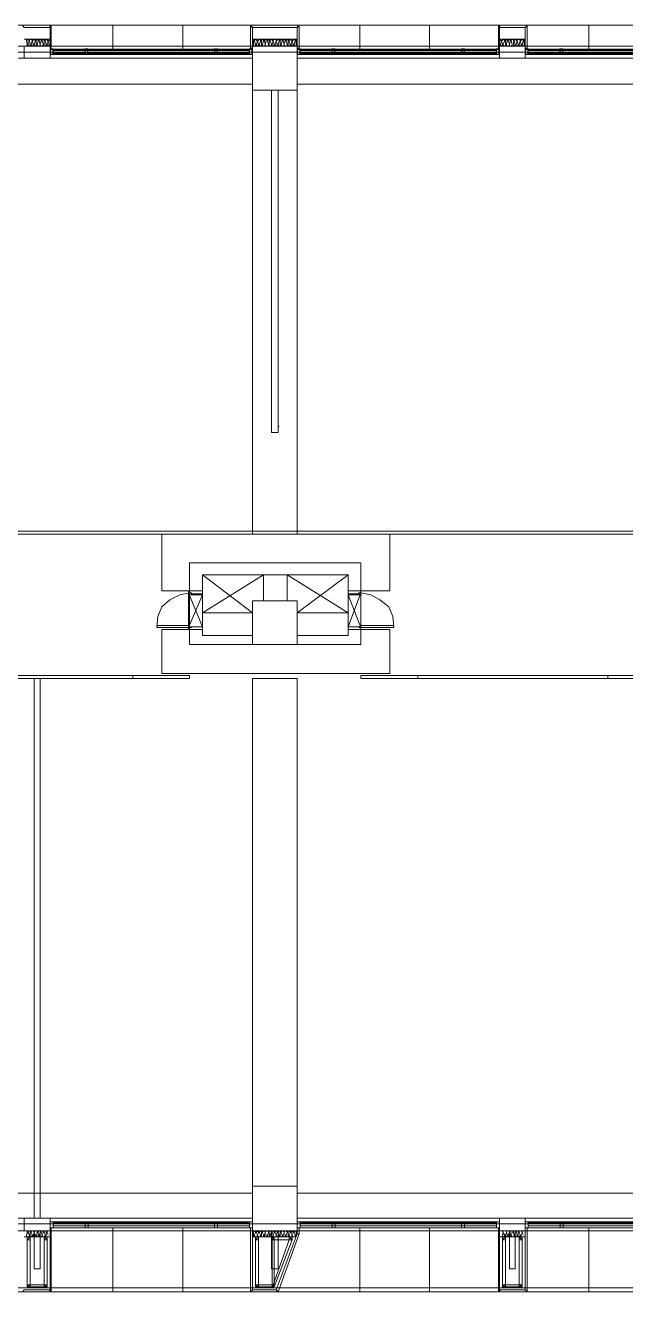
# Model space of a CAD drawing. Header units: millimetres. Extents: x -4033 to 126988, y -1911 to 106718.
# Drawn here: x 30248 to 39722, y 19410 to 39401 of the extents above; entities that cross this region are included whole.
import ezdxf

# ---------------------------------------------------------------- set-up
doc = ezdxf.new("R2010")
doc.units = ezdxf.units.MM
doc.layers.add('PDF_형상', color=7, linetype='Continuous')

msp = doc.modelspace()

# ---------------------------------------------------------------- linework, layer by layer
at = {"layer": 'PDF_형상', "lineweight": 5}
for points in [[(66300, 39401), (20158, 39401)], [(31631, 39401), (31631, 39024)], [(32731, 39401), (32731, 39024)], [(35528, 39401), (35528, 39024)], [(36628, 39401), (36628, 39024)], [(39143, 39401), (39143, 39024)], [(30232, 39181), (30641, 39181), (30625, 39165), (30609, 39149), (30594, 39165), (30578, 39181), (30562, 39165), (30562, 39149), (30578, 39102), (30578, 39086), (30562, 39071), (30546, 39071), (30546, 39086), (30546, 39102), (30546, 39149), (30546, 39165), (30531, 39181), (30515, 39165), (30515, 39149), (30531, 39102), (30531, 39086), (30515, 39071), (30499, 39071), (30484, 39086), (30484, 39102), (30499, 39149), (30499, 39165), (30484, 39181), (30468, 39165), (30468, 39149), (30484, 39102), (30484, 39086), (30468, 39071), (30452, 39071), (30436, 39086), (30436, 39102), (30452, 39149), (30452, 39165), (30436, 39181), (30421, 39165), (30421, 39149), (30421, 39102), (30421, 39086), (30421, 39071), (30405, 39071), (30389, 39086), (30389, 39102), (30405, 39149), (30405, 39165), (30389, 39181), (30374, 39165), (30358, 39149), (30358, 39165), (30326, 39181), (30311, 39165), (30311, 39149), (30326, 39102), (30326, 39086), (30311, 39071), (30295, 39071), (30295, 39086), (30295, 39102), (30295, 39149), (30295, 39165), (30279, 39181), (30264, 39165), (30264, 39149), (30279, 39102), (30279, 39086), (30264, 39071), (30248, 39071)], [(41689, 20479), (37933, 20479), (34177, 20479), (30436, 20479), (26680, 20479), (22940, 20479), (22940, 24471), (18933, 24471), (18933, 32124), (18933, 38976), (22940, 38976), (64445, 38976)], [(30641, 38976), (33831, 38976)], [(34538, 38976), (37729, 38976)], [(38137, 38976), (41343, 38976)], [(34130, 38379), (34130, 32973), (34240, 32973), (34240, 33067)], [(34240, 38379), (34240, 33067), (34255, 33067)], [(23034, 31417), (64335, 31417)], [(23034, 31370), (61931, 31370)], [(34004, 30317), (34004, 30726), (33045, 30129), (33831, 30129), (33045, 30726), (33045, 30474), (32841, 30474), (32841, 30914), (35544, 30914), (35544, 30474), (35544, 30443), (35544, 29893), (36063, 29893), (36047, 30066), (35984, 30223), (35843, 30333), (35701, 30411), (35544, 30443), (35513, 30443), (35513, 30427), (35340, 30427)], [(33045, 30726), (35340, 30726), (34538, 30129), (35340, 30129), (34381, 30726), (34381, 30317)], [(34538, 29767), (35340, 29767), (35340, 29861), (35544, 29861), (35340, 29861), (35340, 29908), (35340, 30427), (35340, 30474), (35544, 30474), (35340, 30474), (35340, 30726)], [(33045, 29908), (33045, 30427), (33045, 30474), (32841, 30474), (32841, 30443), (32684, 30411), (32527, 30333), (32401, 30223), (32338, 30066), (32322, 29893), (32841, 29893), (32872, 29893), (32872, 29908), (33045, 29908), (33045, 29861), (32841, 29861), (33045, 29861), (33045, 29767), (33831, 29767)], [(33045, 30427), (32872, 30427), (32872, 30443), (32841, 30443), (32841, 29893), (32841, 29861), (32841, 29626), (33831, 29626)], [(32841, 29924), (32322, 29924)], [(34538, 29626), (35544, 29626), (35544, 29861), (35544, 29893), (35513, 29893), (35513, 29908), (35340, 29908)], [(35544, 29924), (36063, 29924)], [(33045, 29767), (33784, 29767)], [(29446, 29138), (31945, 29138)], [(29446, 29091), (31945, 29091)], [(32401, 29170), (36000, 29170)], [(36440, 29138), (39442, 29138)], [(36440, 29091), (39442, 29091)], [(109345, 24581), (109345, 27818), (109549, 27818), (109549, 24392), (109549, 21076), (108842, 21076), (108842, 20369), (105542, 20369), (105542, 19473), (105243, 19473), (22830, 19473), (22846, 19473)], [(30342, 20966), (27026, 20966), (33831, 20966), (30546, 20966)], [(37839, 20966), (34538, 20966), (41343, 20966), (38043, 20966)], [(30641, 20573), (33831, 20573)], [(30641, 20511), (33831, 20511)], [(30641, 20479), (33831, 20479)], [(30641, 20416), (33831, 20416)], [(30688, 20495), (33784, 20495)], [(30688, 20448), (33784, 20448)], [(31631, 20416), (31631, 19410)], [(32731, 20416), (32731, 19410)], [(34538, 20511), (37729, 20511)], [(34538, 20479), (37729, 20479)], [(34538, 20416), (37729, 20416)], [(34570, 20322), (34570, 20416), (34538, 20416), (34538, 20322)], [(34585, 20495), (37681, 20495)], [(34585, 20448), (37681, 20448)], [(35528, 20416), (35528, 19410)], [(36628, 20416), (36628, 19410)], [(38137, 20511), (41343, 20511)], [(38137, 20479), (41343, 20479)], [(38137, 20416), (41343, 20416)], [(38184, 20495), (41280, 20495)], [(38184, 20448), (41280, 20448)], [(39143, 20416), (39143, 19410)], [(30232, 20275), (30641, 20275)], [(30609, 20275), (30594, 20275), (30578, 20275), (30578, 20291), (30578, 20306), (30578, 20338), (30578, 20369), (30562, 20369), (30546, 20369), (30546, 20338), (30562, 20306), (30562, 20291), (30546, 20275), (30531, 20275), (30515, 20291), (30515, 20306), (30531, 20338), (30531, 20369), (30515, 20369), (30499, 20369), (30499, 20338), (30515, 20306), (30515, 20291), (30499, 20275), (30484, 20275), (30468, 20291), (30468, 20306), (30484, 20338), (30484, 20369), (30468, 20369), (30452, 20369), (30452, 20338), (30452, 20306), (30452, 20291), (30452, 20275), (30436, 20275), (30421, 20291), (30421, 20306), (30436, 20338), (30436, 20369), (30421, 20369), (30405, 20369), (30389, 20338), (30374, 20369), (30358, 20369), (30342, 20369), (30342, 20338), (30358, 20306), (30358, 20291), (30342, 20275), (30326, 20275), (30326, 20291), (30326, 20306), (30326, 20338), (30326, 20369), (30311, 20369), (30295, 20369), (30295, 20338), (30311, 20306), (30311, 20291), (30295, 20275), (30279, 20275), (30264, 20291), (30264, 20306), (30279, 20338), (30279, 20369), (30264, 20369)], [(30279, 19520), (30279, 20228), (30326, 20275)], [(30279, 19489), (30326, 19520), (30326, 20228)], [(30326, 19520), (30546, 19520), (30546, 20228)], [(30594, 19520), (30594, 20228), (30546, 20275)], [(30609, 20306), (30594, 20338), (30594, 20369), (30609, 20369)], [(34523, 20275), (34523, 20306), (34523, 20338), (34523, 20353), (34523, 20369), (34507, 20369), (34491, 20353), (34491, 20338), (34507, 20306), (34507, 20275), (34491, 20275), (34475, 20275), (34460, 20306), (34444, 20275), (34428, 20275), (34413, 20275), (34413, 20306), (34428, 20338), (34428, 20353), (34413, 20369), (34397, 20369), (34397, 20353), (34397, 20338), (34397, 20306), (34397, 20275), (34381, 20275), (34365, 20275), (34365, 20306), (34381, 20338), (34381, 20353), (34365, 20369), (34350, 20369), (34334, 20353), (34334, 20338), (34350, 20306), (34350, 20275), (34334, 20275), (34318, 20275), (34318, 20306), (34334, 20338), (34334, 20353), (34318, 20369), (34303, 20369), (34287, 20353), (34287, 20338), (34303, 20306), (34303, 20275), (34287, 20275), (34271, 20275), (34271, 20306), (34271, 20338), (34271, 20353), (34271, 20369), (34255, 20369), (34240, 20353), (34240, 20338), (34255, 20306), (34255, 20275), (34240, 20275), (34224, 20275), (34208, 20306), (34208, 20275), (34177, 20275), (34161, 20275), (34161, 20306), (34145, 20275), (34130, 20275), (34114, 20275), (34114, 20306), (34130, 20338), (34130, 20353), (34114, 20369), (34098, 20369), (34098, 20353), (34098, 20338), (34098, 20306), (34098, 20275), (34083, 20275), (34067, 20275), (34067, 20306), (34083, 20338), (34083, 20353), (34067, 20369), (34051, 20369), (34035, 20353), (34035, 20338), (34051, 20306), (34051, 20275), (34035, 20275), (34020, 20275), (34020, 20306), (34035, 20338), (34035, 20353), (34020, 20369), (34004, 20369), (33988, 20353), (33988, 20338), (34004, 20306), (34004, 20275), (33988, 20275), (33973, 20275), (33973, 20306), (33973, 20338), (33973, 20353), (33973, 20369), (33957, 20369), (33941, 20353), (33941, 20338), (33957, 20306), (33957, 20275), (33941, 20275), (33925, 20275), (33910, 20306), (33894, 20275), (33878, 20275), (33862, 20275), (33862, 20306), (33878, 20338), (33878, 20353), (33862, 20369), (33847, 20369), (33847, 20353), (33847, 20338), (33847, 20306), (33847, 20275), (33831, 20275), (34507, 20275)], [(33878, 19520), (33878, 20228), (33925, 20275)], [(33925, 20228), (33925, 19520), (34145, 19520), (34177, 19489), (34460, 20228), (34413, 20275)], [(34428, 20228), (34177, 20228), (34145, 20275), (34145, 19520)], [(34413, 20228), (34161, 19520)], [(34428, 20275), (34177, 20275), (34177, 19520)], [(37729, 20275), (38137, 20275)], [(38106, 20275), (38090, 20275), (38074, 20275), (38074, 20291), (38074, 20306), (38090, 20338), (38074, 20369), (38059, 20369), (38043, 20369), (38043, 20338), (38059, 20306), (38059, 20291), (38043, 20275), (38027, 20275), (38027, 20291), (38027, 20306), (38027, 20338), (38027, 20369), (38011, 20369), (37996, 20369), (37996, 20338), (38011, 20306), (38011, 20291), (37996, 20275), (37980, 20275), (37964, 20291), (37964, 20306), (37980, 20338), (37980, 20369), (37964, 20369), (37949, 20369), (37949, 20338), (37964, 20306), (37964, 20291), (37949, 20275), (37933, 20275), (37917, 20291), (37917, 20306), (37933, 20338), (37933, 20369), (37917, 20369), (37901, 20369), (37901, 20338), (37901, 20306), (37901, 20291), (37901, 20275), (37886, 20275), (37870, 20291), (37870, 20306), (37886, 20338), (37886, 20369), (37870, 20369), (37854, 20369), (37839, 20338), (37839, 20369), (37823, 20369), (37791, 20369), (37791, 20338), (37776, 20369), (37760, 20369)], [(37776, 19520), (37776, 20228), (37823, 20275)], [(37776, 19489), (37823, 19520), (37823, 20228)], [(37823, 19520), (38043, 19520), (38043, 20228)], [(38090, 19520), (38090, 20228), (38043, 20275)], [(38106, 20306), (38090, 20338), (38106, 20369), (38121, 20369)], [(30326, 19489), (30546, 19489)], [(30594, 19489), (30546, 19520)], [(33878, 19489), (33925, 19520)], [(34145, 19489), (33925, 19489)], [(37823, 19489), (38043, 19489)], [(38090, 19489), (38043, 19520)]]:
    msp.add_lwpolyline(points, dxfattribs=at)
for points in [[(30232, 39369), (30201, 39401), (30656, 39401), (30625, 39369)], [(30641, 39369), (30656, 39385), (30656, 39039), (30641, 39039)], [(33831, 39369), (33800, 39385), (33800, 39039), (33831, 39039)], [(33831, 39369), (33815, 39401), (34554, 39401), (34538, 39369)], [(34538, 39369), (34570, 39385), (34570, 39039), (34538, 39039)], [(37744, 39369), (37713, 39401), (38169, 39401), (38137, 39369)], [(37729, 39369), (37713, 39385), (37713, 39039), (37729, 39039)], [(38137, 39369), (38169, 39385), (38169, 39039), (38137, 39039)], [(33831, 39071), (30641, 39071), (30641, 38882), (30232, 38882), (27026, 38882), (27026, 39071), (30232, 39071), (30641, 39071), (30641, 38882), (33831, 38882)], [(30232, 39071), (30641, 39071), (30641, 38882), (30232, 38882)], [(30358, 39149), (30342, 39102), (30342, 39086), (30358, 39071), (30374, 39071), (30374, 39086), (30374, 39102)], [(30609, 39149), (30594, 39102), (30594, 39086), (30609, 39071), (30625, 39086), (30625, 39102)], [(34523, 39149), (34523, 39102), (34523, 39086), (34523, 39071), (34507, 39071), (34491, 39086), (34491, 39102), (34507, 39149), (34507, 39165), (34491, 39181), (34475, 39165), (34460, 39149), (34444, 39165), (34428, 39181), (34413, 39165), (34413, 39149), (34428, 39102), (34428, 39086), (34413, 39071), (34397, 39071), (34397, 39086), (34397, 39102), (34397, 39149), (34397, 39165), (34381, 39181), (34365, 39165), (34365, 39149), (34381, 39102), (34381, 39086), (34365, 39071), (34350, 39071), (34334, 39086), (34334, 39102), (34350, 39149), (34350, 39165), (34334, 39181), (34318, 39165), (34318, 39149), (34334, 39102), (34334, 39086), (34318, 39071), (34303, 39071), (34287, 39086), (34287, 39102), (34303, 39149), (34303, 39165), (34287, 39181), (34271, 39165), (34271, 39149), (34271, 39102), (34271, 39086), (34271, 39071), (34255, 39071), (34240, 39086), (34240, 39102), (34255, 39149), (34255, 39165), (34240, 39181), (34224, 39165), (34208, 39149), (34208, 39165), (34177, 39181), (34161, 39165), (34161, 39149), (34145, 39165), (34130, 39181), (34114, 39165), (34114, 39149), (34130, 39102), (34130, 39086), (34114, 39071), (34098, 39071), (34098, 39086), (34098, 39102), (34098, 39149), (34098, 39165), (34083, 39181), (34067, 39165), (34067, 39149), (34083, 39102), (34083, 39086), (34067, 39071), (34051, 39071), (34035, 39086), (34035, 39102), (34051, 39149), (34051, 39165), (34035, 39181), (34020, 39165), (34020, 39149), (34035, 39102), (34035, 39086), (34020, 39071), (34004, 39071), (33988, 39086), (33988, 39102), (34004, 39149), (34004, 39165), (33988, 39181), (33973, 39165), (33973, 39149), (33973, 39102), (33973, 39086), (33973, 39071), (33957, 39071), (33941, 39086), (33941, 39102), (33957, 39149), (33957, 39165), (33941, 39181), (33925, 39165), (33910, 39149), (33894, 39165), (33878, 39181), (33862, 39165), (33862, 39149), (33878, 39102), (33878, 39086), (33862, 39071), (33847, 39071), (33847, 39086), (33847, 39102), (33847, 39149), (33847, 39165), (33831, 39181), (34538, 39181), (34523, 39165)], [(34538, 38379), (34538, 39071), (33831, 39071), (33831, 38379)], [(34538, 39071), (33831, 39071), (33831, 38379), (34538, 38379)], [(34538, 39071), (33831, 39071), (33831, 38379), (34538, 38379)], [(33910, 39149), (33894, 39102), (33894, 39086), (33910, 39071), (33925, 39086), (33925, 39102)], [(34161, 39149), (34145, 39102), (34145, 39086), (34145, 39071), (34161, 39071), (34177, 39086), (34177, 39102)], [(34208, 39149), (34193, 39102), (34193, 39086), (34208, 39071), (34224, 39071), (34224, 39086), (34224, 39102)], [(34460, 39149), (34444, 39102), (34444, 39086), (34460, 39071), (34475, 39086), (34475, 39102)], [(38137, 39071), (38137, 38882), (37729, 38882), (34538, 38882), (34538, 39071), (37729, 39071), (38137, 39071), (38137, 38882), (41343, 38882), (41343, 39071)], [(38137, 39181), (38121, 39165), (38121, 39149), (38121, 39102), (38121, 39086), (38121, 39071), (38106, 39071), (38090, 39086), (38090, 39102), (38106, 39149), (38106, 39165), (38090, 39181), (38074, 39165), (38059, 39149), (38059, 39165), (38043, 39181), (38011, 39165), (38011, 39149), (37996, 39165), (37980, 39181), (37964, 39165), (37964, 39149), (37980, 39102), (37980, 39086), (37964, 39071), (37949, 39071), (37949, 39086), (37949, 39102), (37949, 39149), (37949, 39165), (37933, 39181), (37917, 39165), (37917, 39149), (37933, 39102), (37933, 39086), (37917, 39071), (37901, 39071), (37886, 39086), (37886, 39102), (37901, 39149), (37901, 39165), (37886, 39181), (37870, 39165), (37870, 39149), (37886, 39102), (37886, 39086), (37870, 39071), (37854, 39071), (37839, 39086), (37839, 39102), (37854, 39149), (37854, 39165), (37839, 39181), (37823, 39165), (37823, 39149), (37823, 39102), (37823, 39086), (37823, 39071), (37807, 39071), (37791, 39086), (37791, 39102), (37807, 39149), (37807, 39165), (37791, 39181), (37776, 39165), (37760, 39149), (37744, 39165), (37729, 39181)], [(37729, 39071), (37729, 38882)], [(38137, 39071), (38137, 38882), (37729, 38882), (37729, 39071)], [(37760, 39149), (37744, 39102), (37744, 39086), (37760, 39071), (37776, 39086), (37776, 39102)], [(38011, 39149), (37996, 39102), (37996, 39086), (37996, 39071), (38011, 39071), (38027, 39086), (38027, 39102)], [(38059, 39149), (38043, 39102), (38043, 39086), (38059, 39071), (38074, 39071), (38074, 39086), (38074, 39102)], [(67070, 29704), (67070, 27331), (64037, 27331), (64037, 20479), (22940, 20479), (22940, 24471), (22940, 27017), (22940, 29704), (22940, 32124), (22940, 38976), (64445, 38976), (64445, 32517), (64445, 29704), (67038, 29704)], [(33831, 38474), (27026, 38474)], [(41343, 38474), (34538, 38474)], [(34538, 31370), (33831, 31370), (33831, 38379), (34538, 38379)], [(32401, 31370), (36000, 31370), (36000, 30474), (35544, 30474), (35544, 29861), (36000, 29861), (36000, 29170), (32401, 29170), (32401, 29861), (32825, 29861), (32825, 30474), (32401, 30474)], [(33045, 30474), (32825, 30474), (32825, 30443), (32857, 30443), (32857, 30411), (33045, 30411)], [(33045, 30411), (33045, 29908), (32825, 30443), (32825, 29893)], [(35340, 30474), (35544, 30474), (35544, 30443), (35528, 30443), (35528, 30411), (35340, 30411)], [(35340, 30411), (35340, 29908), (35544, 30443), (35544, 29893)], [(34538, 29626), (34538, 30317), (33831, 30317), (33831, 29626)], [(33045, 29861), (32825, 29861), (32825, 29893), (32857, 29893), (32857, 29908), (33045, 29908)], [(35340, 29861), (35544, 29861), (35544, 29893), (35528, 29893), (35528, 29908), (35340, 29908)], [(30389, 20573), (30484, 20573), (30484, 29091), (30389, 29091)], [(32841, 29091), (31945, 29091), (31945, 29138), (32841, 29138)], [(34538, 21076), (33831, 21076), (33831, 29091), (34538, 29091)], [(35544, 29091), (36440, 29091), (36440, 29138), (35544, 29138)], [(40337, 29091), (39442, 29091), (39442, 29138), (40337, 29138)], [(34538, 20369), (34538, 21076), (33831, 21076), (33831, 20369)], [(34538, 21076), (33831, 21076), (33831, 20369), (34538, 20369)], [(33831, 20369), (33831, 21076), (34538, 21076), (34538, 20369)], [(27026, 20573), (27026, 20369), (30232, 20369), (30641, 20369), (30641, 20573), (30232, 20573), (30232, 20369), (30232, 20573)], [(30232, 20369), (30232, 20573), (30641, 20573), (30641, 20369)], [(33831, 20369), (30641, 20369), (30641, 20573), (33831, 20573)], [(30641, 20511), (30688, 20511), (30688, 20416), (30641, 20416)], [(30641, 19442), (30656, 19410), (30656, 20416), (30641, 20416)], [(31191, 20511), (31238, 20511), (31238, 20416), (31191, 20416)], [(33234, 20511), (33281, 20511), (33281, 20416), (33234, 20416)], [(33784, 20511), (33831, 20511), (33831, 20416), (33784, 20416)], [(33831, 20416), (33831, 19442), (33800, 19410), (33800, 20416)], [(34538, 20573), (34538, 20369), (37729, 20369), (37729, 20573)], [(34538, 20511), (34585, 20511), (34585, 20416), (34538, 20416)], [(35088, 20511), (35135, 20511), (35135, 20416), (35088, 20416)], [(37131, 20511), (37178, 20511), (37178, 20416), (37131, 20416)], [(37681, 20511), (37729, 20511), (37729, 20416), (37681, 20416)], [(37729, 19442), (37713, 19410), (37713, 20416), (37729, 20416)], [(38137, 20369), (38137, 20573), (37729, 20573), (37729, 20369), (38137, 20369), (38137, 20573), (41343, 20573), (41343, 20369)], [(37729, 20573), (38137, 20573), (38137, 20369), (37729, 20369)], [(38137, 20511), (38184, 20511), (38184, 20416), (38137, 20416)], [(38137, 19442), (38169, 19410), (38169, 20416), (38137, 20416)], [(38687, 20511), (38734, 20511), (38734, 20416), (38687, 20416)], [(30279, 20275), (30279, 20228), (30326, 20228), (30326, 20275)], [(30389, 20338), (30374, 20306), (30374, 20291), (30389, 20275), (30405, 20291), (30405, 20306)], [(30389, 20369), (30389, 19772), (30484, 19772), (30484, 20369), (30484, 19772), (30389, 19772)], [(30594, 20275), (30594, 20228), (30546, 20228), (30546, 20275)], [(33878, 20275), (33878, 20228), (33925, 20228), (33925, 20275)], [(33910, 20306), (33925, 20338), (33925, 20353), (33910, 20369), (33894, 20353), (33894, 20338)], [(34130, 19772), (34130, 20369), (34130, 19772), (34240, 19772), (34240, 20369), (34240, 19772), (34240, 20369), (34240, 19772), (34130, 19772), (34130, 20369)], [(34161, 20306), (34177, 20338), (34177, 20353), (34161, 20369), (34145, 20369), (34145, 20353), (34145, 20338)], [(34177, 20275), (34177, 20228), (34145, 20228), (34145, 20275)], [(34208, 20306), (34224, 20338), (34224, 20353), (34224, 20369), (34208, 20369), (34193, 20353), (34193, 20338)], [(34570, 20322), (34538, 20322), (34208, 19442), (34240, 19410)], [(34460, 20275), (34460, 20228), (34413, 20228), (34413, 20275)], [(34460, 20306), (34475, 20338), (34475, 20353), (34460, 20369), (34444, 20353), (34444, 20338)], [(34538, 20322), (34570, 20322)], [(37791, 20338), (37776, 20306), (37776, 20291), (37776, 20275), (37791, 20275), (37807, 20291), (37807, 20306)], [(37776, 20275), (37776, 20228), (37823, 20228), (37823, 20275)], [(37839, 20338), (37823, 20306), (37823, 20291), (37839, 20275), (37854, 20275), (37854, 20291), (37854, 20306)], [(37980, 20369), (37980, 19772), (37886, 19772), (37886, 20369), (37886, 19772), (37980, 19772)], [(38090, 20275), (38090, 20228), (38043, 20228), (38043, 20275)], [(108811, 19410), (19561, 19410)], [(30232, 19442), (30201, 19410), (30656, 19410), (30625, 19442)], [(30279, 19520), (30279, 19489), (30326, 19489), (30326, 19520)], [(30594, 19520), (30594, 19489), (30546, 19489), (30546, 19520)], [(34208, 19442), (34224, 19410), (33815, 19410), (33831, 19442)], [(33878, 19520), (33878, 19489), (33925, 19489), (33925, 19520)], [(34177, 19520), (34177, 19489), (34145, 19489), (34145, 19520)], [(37744, 19442), (37713, 19410), (38169, 19410), (38137, 19442)], [(37776, 19520), (37776, 19489), (37823, 19489), (37823, 19520)], [(38090, 19520), (38090, 19489), (38043, 19489), (38043, 19520)]]:
    msp.add_lwpolyline(points, close=True, dxfattribs=at)
at = {"layer": 'PDF_형상', "lineweight": 25}
for points in [[(30639, 39026), (33829, 39026)], [(30686, 39011), (33782, 39011)], [(34536, 39026), (37726, 39026)], [(34583, 39011), (37679, 39011)], [(38135, 39026), (41341, 39026)], [(38182, 39011), (41278, 39011)], [(30639, 38948), (33829, 38948)], [(30686, 38964), (33782, 38964)], [(34536, 38948), (37726, 38948)], [(34583, 38964), (37679, 38964)], [(38135, 38948), (41341, 38948)], [(38182, 38964), (41278, 38964)]]:
    msp.add_lwpolyline(points, dxfattribs=at)
for points in [[(30639, 38948), (30686, 38948), (30686, 39026), (30639, 39026)], [(31189, 38948), (31236, 38948), (31236, 39026), (31189, 39026)], [(33232, 38948), (33279, 38948), (33279, 39026), (33232, 39026)], [(33782, 38948), (33829, 38948), (33829, 39026), (33782, 39026)], [(34536, 38948), (34583, 38948), (34583, 39026), (34536, 39026)], [(35086, 38948), (35133, 38948), (35133, 39026), (35086, 39026)], [(37129, 38948), (37176, 38948), (37176, 39026), (37129, 39026)], [(37679, 38948), (37726, 38948), (37726, 39026), (37679, 39026)], [(38135, 38948), (38182, 38948), (38182, 39026), (38135, 39026)], [(38685, 38948), (38732, 38948), (38732, 39026), (38685, 39026)]]:
    msp.add_lwpolyline(points, close=True, dxfattribs=at)

doc.saveas('drawing.dxf')
